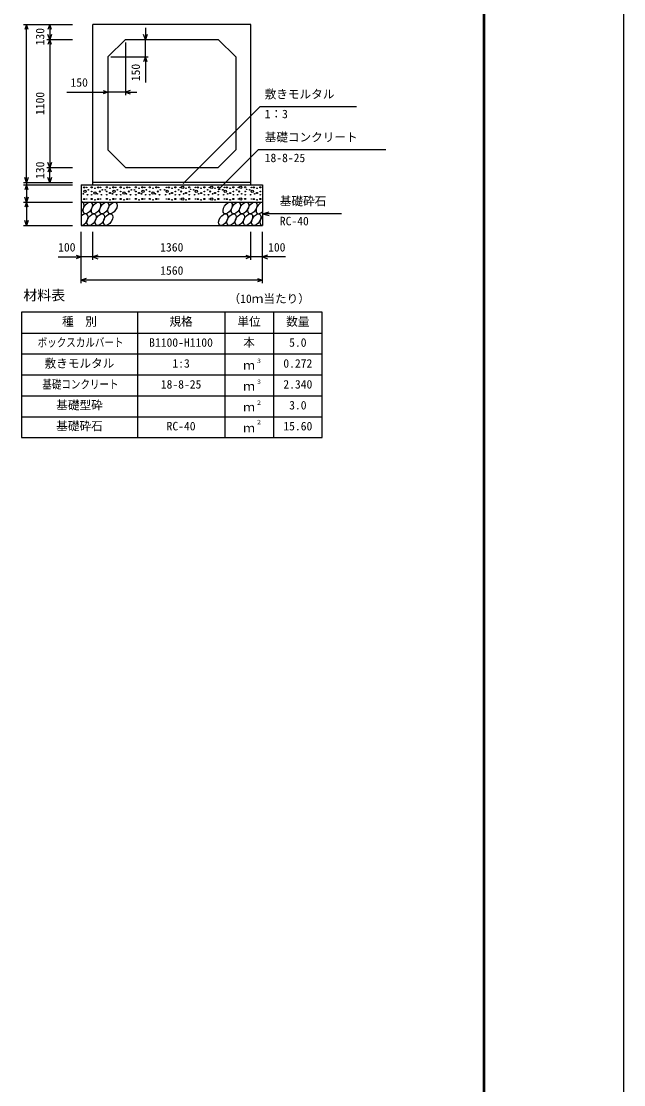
# Model space of a CAD drawing. Units: millimetres, scale not verified. Extents: x -50400 to 50400, y -17820 to 17820.
# Drawn here: x 45214 to 50400, y -56 to 9099 of the extents above; entities that cross this region are included whole.
import ezdxf
from ezdxf.enums import TextEntityAlignment as Align

# ---------------------------------------------------------------- set-up
doc = ezdxf.new("R2010")
doc.units = ezdxf.units.MM
doc.header["$LTSCALE"] = 60
for name, color, linetype, lineweight in [('0-0_DIM', 7, 'Continuous', 25), ('0-1_Defpoints', 5, 'Continuous', 25), ('0-2_HATCH', 6, 'Continuous', 25), ('0-3_HYO', 3, 'Continuous', 25), ('0-4_HYO2', 4, 'Continuous', 25), ('0-5_OUTLINE', 3, 'Continuous', 25), ('0-7_TXT', 7, 'Continuous', 25), ('0-8_WAKU', 3, 'Continuous', 25)]:
    doc.layers.add(name, color=color, linetype=linetype, lineweight=lineweight)
doc.styles.add('ＭＳ ゴシック', font='')
doc.styles.get('ＭＳ ゴシック').set_extended_font_data('MS Gothic')

msp = doc.modelspace()

# ---------------------------------------------------------------- linework, layer by layer
at = {"layer": '0-0_DIM'}
for p, q in [((45233.88, 9071.89), (45654.98, 9071.89)), ((45258.88, 7711.89), (45258.88, 9071.89)), ((45458.88, 9071.89), (45458.88, 8941.89)), ((46282.46, 9041.89), (46282.46, 8941.89)), ((45433.88, 8941.89), (45654.98, 8941.89)), ((45458.88, 8941.89), (45458.88, 7841.89)), ((46109.98, 8916.89), (46109.98, 8463.87)), ((46282.46, 8791.89), (46282.46, 8941.89)), ((45984.98, 8791.89), (46307.46, 8791.89)), ((46282.46, 8791.89), (46282.46, 8571.01)), ((45605.88, 8488.87), (45959.98, 8488.87)), ((46109.98, 8488.87), (45959.98, 8488.87)), ((46109.98, 8488.87), (46209.98, 8488.87)), ((46606.2, 7702.55), (47266.48, 8362.83)), ((48098.89, 8362.83), (47266.48, 8362.83)), ((46908.01, 7648.16), (47252.07, 7992.22)), ((48351.62, 7992.22), (47252.07, 7992.22)), ((45433.88, 7841.89), (45654.98, 7841.89)), ((45458.88, 7711.89), (45458.88, 7841.89)), ((45233.88, 7711.89), (45654.98, 7711.89)), ((45233.88, 7691.89), (45654.98, 7691.89)), ((45258.88, 7711.89), (45258.88, 7691.89)), ((45258.88, 7691.89), (45258.88, 7541.89)), ((45233.88, 7541.89), (45654.98, 7541.89)), ((45258.88, 7541.89), (45258.88, 7341.89)), ((47289.98, 7441.89), (47347.94, 7457.42)), ((47969.79, 7441.89), (47289.98, 7441.89)), ((47289.98, 7441.89), (47347.94, 7426.36)), ((45233.88, 7341.89), (45654.98, 7341.89)), ((45729.98, 6845.28), (45729.98, 7286.89)), ((45829.98, 7045.28), (45829.98, 7286.89)), ((47189.98, 7045.28), (47189.98, 7286.89)), ((47189.98, 7045.28), (47189.98, 7286.89)), ((47289.98, 6845.28), (47289.98, 7286.89)), ((45530.44, 7070.28), (45729.98, 7070.28)), ((45829.98, 7070.28), (45729.98, 7070.28)), ((47189.98, 7070.28), (45829.98, 7070.28)), ((47289.98, 7070.28), (47189.98, 7070.28)), ((47489.53, 7070.28), (47289.98, 7070.28)), ((47289.98, 6870.28), (45729.98, 6870.28))]:
    msp.add_line(p, q, dxfattribs=at)
for points in [[(45274.27, 9029.6), (45258.88, 9071.89), (45243.49, 9029.6)], [(45474.27, 9029.6), (45458.88, 9071.89), (45443.49, 9029.6)], [(45474.27, 8984.17), (45458.88, 8941.89), (45443.49, 8984.17)], [(46297.85, 8984.17), (46282.46, 8941.89), (46267.07, 8984.17)], [(45474.27, 8899.6), (45458.88, 8941.89), (45443.49, 8899.6)], [(46297.85, 8749.6), (46282.46, 8791.89), (46267.07, 8749.6)], [(45917.7, 8504.26), (45959.98, 8488.87), (45917.7, 8473.48)], [(46152.27, 8504.26), (46109.98, 8488.87), (46152.27, 8473.48)], [(45474.27, 7884.17), (45458.88, 7841.89), (45443.49, 7884.17)], [(45474.27, 7799.6), (45458.88, 7841.89), (45443.49, 7799.6)], [(45274.27, 7754.17), (45258.88, 7711.89), (45243.49, 7754.17)], [(45274.27, 7649.6), (45258.88, 7691.89), (45243.49, 7649.6)], [(45474.27, 7754.17), (45458.88, 7711.89), (45443.49, 7754.17)], [(45274.27, 7584.17), (45258.88, 7541.89), (45243.49, 7584.17)], [(45274.27, 7499.6), (45258.88, 7541.89), (45243.49, 7499.6)], [(45274.27, 7384.17), (45258.88, 7341.89), (45243.49, 7384.17)], [(45687.7, 7085.67), (45729.98, 7070.28), (45687.7, 7054.88)], [(45872.27, 7085.67), (45829.98, 7070.28), (45872.27, 7054.88)], [(47147.7, 7085.67), (47189.98, 7070.28), (47147.7, 7054.88)], [(47332.27, 7085.67), (47289.98, 7070.28), (47332.27, 7054.88)], [(45772.27, 6885.67), (45729.98, 6870.28), (45772.27, 6854.88)], [(47247.7, 6885.67), (47289.98, 6870.28), (47247.7, 6854.88)]]:
    msp.add_lwpolyline(points, dxfattribs=at)
at = {"layer": '0-1_Defpoints'}
msp.add_lwpolyline([(0, -17820), (50400, -17820), (50400, 17820), (0, 17820)], close=True, dxfattribs=at)
at = {"layer": '0-2_HATCH'}
for centre, radius in [((45749.01, 7613.91), 2.5), ((45756.02, 7669.07), 5), ((45762.56, 7636.05), 10), ((45777.05, 7669.07), 2.5), ((45784.06, 7606.04), 2.5), ((45791.07, 7648.05), 2.5), ((45819.95, 7669.94), 5), ((45819.95, 7634.05), 2.5), ((45819.95, 7606.04), 2.5), ((45847.99, 7620.92), 10), ((45847.99, 7662.06), 2.5), ((45869.01, 7613.91), 2.5), ((45876.02, 7669.07), 5), ((45890.04, 7634.05), 5), ((45897.05, 7669.07), 2.5), ((45904.06, 7606.04), 2.5), ((45911.07, 7648.05), 2.5), ((45937.53, 7647.15), 2.5), ((45949.95, 7669.94), 5), ((45949.95, 7634.05), 2.5), ((45949.95, 7606.04), 2.5), ((45977.99, 7620.92), 5), ((45977.99, 7662.06), 2.5), ((45999.01, 7613.91), 2.5), ((46006.02, 7669.07), 5), ((46012.56, 7636.05), 10), ((46027.05, 7669.07), 2.5), ((46034.06, 7606.04), 2.5), ((46041.07, 7648.05), 2.5), ((46069.95, 7669.94), 5), ((46069.95, 7634.05), 2.5), ((46069.95, 7606.04), 2.5), ((46097.99, 7620.92), 10), ((46097.99, 7662.06), 2.5), ((46119.01, 7613.91), 2.5), ((46126.02, 7669.07), 5), ((46140.04, 7634.05), 5), ((46147.05, 7669.07), 2.5), ((46154.06, 7606.04), 2.5), ((46161.07, 7648.05), 2.5), ((46187.53, 7647.15), 2.5), ((46199.95, 7669.94), 5), ((46199.95, 7634.05), 2.5), ((46199.95, 7606.04), 2.5), ((46227.99, 7620.92), 5), ((46227.99, 7662.06), 2.5), ((46249.01, 7613.91), 2.5), ((46256.02, 7669.07), 5), ((46262.56, 7636.05), 10), ((46277.05, 7669.07), 2.5), ((46284.06, 7606.04), 2.5), ((46291.07, 7648.05), 2.5), ((46319.95, 7669.94), 5), ((46319.95, 7634.05), 2.5), ((46319.95, 7606.04), 2.5), ((46347.99, 7620.92), 10), ((46347.99, 7662.06), 2.5), ((46369.01, 7613.91), 2.5), ((46376.02, 7669.07), 5), ((46390.04, 7634.05), 5), ((46397.05, 7669.07), 2.5), ((46404.06, 7606.04), 2.5), ((46411.07, 7648.05), 2.5), ((46448.89, 7648.05), 2.5), ((46455.9, 7606.04), 2.5), ((46469.92, 7634.05), 10), ((46462.91, 7669.07), 2.5), ((46483.94, 7669.07), 5), ((46490.95, 7613.91), 2.5), ((46511.98, 7620.92), 5), ((46511.98, 7662.06), 2.5), ((46540.01, 7669.94), 5), ((46540.01, 7634.05), 2.5), ((46540.01, 7606.04), 2.5), ((46568.89, 7648.05), 2.5), ((46575.9, 7606.04), 2.5), ((46582.91, 7669.07), 2.5), ((46589.92, 7634.05), 5), ((46603.94, 7669.07), 10), ((46610.95, 7613.91), 2.5), ((46631.98, 7620.92), 5), ((46631.98, 7662.06), 2.5), ((46660.01, 7669.94), 5), ((46660.01, 7634.05), 2.5), ((46660.01, 7606.04), 2.5), ((46671.35, 7652.37), 2.5), ((46698.89, 7648.05), 2.5), ((46705.9, 7606.04), 2.5), ((46719.92, 7634.05), 10), ((46712.91, 7669.07), 2.5), ((46733.94, 7669.07), 5), ((46740.95, 7613.91), 2.5), ((46761.98, 7620.92), 5), ((46761.98, 7662.06), 2.5), ((46790.01, 7669.94), 5), ((46790.01, 7634.05), 2.5), ((46790.01, 7606.04), 2.5), ((46818.89, 7648.05), 2.5), ((46825.9, 7606.04), 2.5), ((46832.91, 7669.07), 2.5), ((46839.92, 7634.05), 5), ((46853.94, 7669.07), 10), ((46860.95, 7613.91), 2.5), ((46881.98, 7620.92), 5), ((46881.98, 7662.06), 2.5), ((46910.01, 7669.94), 5), ((46910.01, 7634.05), 2.5), ((46910.01, 7606.04), 2.5), ((46921.35, 7652.37), 2.5), ((46948.89, 7648.05), 2.5), ((46955.9, 7606.04), 2.5), ((46969.92, 7634.05), 10), ((46962.91, 7669.07), 2.5), ((46983.94, 7669.07), 5), ((46990.95, 7613.91), 2.5), ((47011.98, 7620.92), 5), ((47011.98, 7662.06), 2.5), ((47040.01, 7669.94), 5), ((47040.01, 7634.05), 2.5), ((47040.01, 7606.04), 2.5), ((47068.89, 7648.05), 2.5), ((47075.9, 7606.04), 2.5), ((47082.91, 7669.07), 2.5), ((47089.92, 7634.05), 5), ((47103.94, 7669.07), 10), ((47110.95, 7613.91), 2.5), ((47141.84, 7669.94), 5), ((47141.84, 7634.05), 2.5), ((47141.84, 7606.04), 2.5), ((47153.18, 7652.37), 2.5), ((47180.71, 7648.05), 2.5), ((47187.72, 7606.04), 2.5), ((47201.74, 7634.05), 10), ((47194.73, 7669.07), 2.5), ((47215.76, 7669.07), 5), ((47222.77, 7613.91), 2.5), ((47243.8, 7620.92), 5), ((47243.8, 7662.06), 2.5), ((47271.84, 7669.94), 5), ((47271.84, 7634.05), 2.5), ((47271.84, 7606.04), 2.5), ((45756.02, 7569.07), 5), ((45777.05, 7569.07), 2.5), ((45819.95, 7569.94), 5), ((45847.99, 7562.06), 2.5), ((45876.02, 7569.07), 5), ((45897.05, 7569.07), 2.5), ((45949.95, 7569.94), 5), ((45977.99, 7562.06), 2.5), ((46006.02, 7569.07), 5), ((46027.05, 7569.07), 2.5), ((46069.95, 7569.94), 5), ((46097.99, 7562.06), 2.5), ((46126.02, 7569.07), 5), ((46147.05, 7569.07), 2.5), ((46199.95, 7569.94), 5), ((46227.99, 7562.06), 2.5), ((46256.02, 7569.07), 5), ((46277.05, 7569.07), 2.5), ((46319.95, 7569.94), 5), ((46347.99, 7562.06), 2.5), ((46376.02, 7569.07), 5), ((46397.05, 7569.07), 2.5), ((46462.91, 7569.07), 2.5), ((46483.94, 7569.07), 5), ((46511.98, 7562.06), 2.5), ((46540.01, 7569.94), 5), ((46582.91, 7569.07), 2.5), ((46603.94, 7569.07), 10), ((46631.98, 7562.06), 2.5), ((46660.01, 7569.94), 5), ((46712.91, 7569.07), 2.5), ((46733.94, 7569.07), 5), ((46761.98, 7562.06), 2.5), ((46790.01, 7569.94), 5), ((46832.91, 7569.07), 2.5), ((46853.94, 7569.07), 10), ((46881.98, 7562.06), 2.5), ((46910.01, 7569.94), 5), ((46962.91, 7569.07), 2.5), ((46983.94, 7569.07), 5), ((47011.98, 7562.06), 2.5), ((47040.01, 7569.94), 5), ((47082.91, 7569.07), 2.5), ((47103.94, 7569.07), 10), ((47141.84, 7569.94), 5), ((47194.73, 7569.07), 2.5), ((47215.76, 7569.07), 5), ((47243.8, 7562.06), 2.5), ((47271.84, 7569.94), 5)]:
    msp.add_circle(centre, radius, dxfattribs=at)
for centre, start_param, end_param in [((45715.33, 7491.88), 4.3355439, 6.7245934), ((47274.54, 7491.88), 0.4199491, 4.357003), ((45748.58, 7391.89), 3.4740877, 7.5860497), ((47307.79, 7391.89), 1.2805297, 3.4964223)]:
    msp.add_ellipse(centre, major_axis=(29.09, 47.08), ratio=0.5792, start_param=start_param, end_param=end_param, dxfattribs=at)
for centre in [(45786.29, 7491.88), (45857.24, 7491.88), (45928.2, 7491.88), (45999.15, 7491.88), (46990.71, 7491.88), (47061.67, 7491.88), (47132.63, 7491.88), (47203.58, 7491.88), (45819.53, 7391.89), (45890.49, 7391.89), (45961.45, 7391.89), (46953.01, 7391.89), (47023.96, 7391.89), (47094.92, 7391.89), (47165.87, 7391.89), (47236.83, 7391.89)]:
    msp.add_ellipse(centre, major_axis=(29.09, 47.08), ratio=0.5792, dxfattribs=at)
at = {"layer": '0-3_HYO'}
for p, q in [((46214.98, 6595.28), (46214.98, 5515.28)), ((46964.98, 6595.28), (46964.98, 5515.28)), ((47384.98, 6595.28), (47384.98, 5515.28)), ((45214.98, 6415.28), (47804.98, 6415.28))]:
    msp.add_line(p, q, dxfattribs=at)
msp.add_lwpolyline([(45214.98, 5515.28), (47804.98, 5515.28), (47804.98, 6595.28), (45214.98, 6595.28)], close=True, dxfattribs=at)
at = {"layer": '0-4_HYO2'}
for p, q in [((45214.98, 6235.28), (47804.98, 6235.28)), ((45214.98, 6055.28), (47804.98, 6055.28)), ((45214.98, 5875.28), (47804.98, 5875.28)), ((45214.98, 5695.28), (47804.98, 5695.28))]:
    msp.add_line(p, q, dxfattribs=at)
at = {"layer": '0-5_OUTLINE'}
for p, q in [((45829.98, 7691.89), (45829.98, 9071.89)), ((46109.98, 8941.89), (45959.98, 8791.89)), ((46109.98, 8941.89), (46909.98, 8941.89)), ((47059.98, 8791.89), (46909.98, 8941.89)), ((45959.98, 8791.89), (45959.98, 7991.89)), ((47059.98, 8791.89), (47059.98, 7991.89)), ((46109.98, 7841.89), (45959.98, 7991.89)), ((45729.98, 7691.89), (45729.98, 7341.89)), ((45729.98, 7691.89), (47289.98, 7691.89)), ((47189.98, 7711.89), (45829.98, 7711.89)), ((47289.98, 7691.89), (47289.98, 7341.89)), ((45729.98, 7541.89), (47289.98, 7541.89)), ((45729.98, 7341.89), (47289.98, 7341.89))]:
    msp.add_line(p, q, dxfattribs=at)
for points in [[(47189.98, 7691.89), (47189.98, 9071.89), (45829.98, 9071.89)], [(46109.98, 7841.89), (46909.98, 7841.89), (47059.98, 7991.89)]]:
    msp.add_lwpolyline(points, dxfattribs=at)
at = {"layer": '0-8_WAKU', "lineweight": 50}
msp.add_lwpolyline([(1200, -16620), (49200, -16620), (49200, 16620), (1200, 16620)], close=True, dxfattribs=at)

# ---------------------------------------------------------------- texts
at = {"layer": '0-0_DIM', "style": 'ＭＳ ゴシック'}
for s, p in [('130', (45433.88, 8891.89)), ('150', (46257.46, 8583.39)), ('1100', (45433.88, 8291.89)), ('130', (45433.88, 7741.89))]:
    msp.add_text(s, height=73.31, rotation=90, dxfattribs=at).set_placement(p, align=Align.BOTTOM_LEFT)
for s, p in [('150', (45637.84, 8513.87)), ('敷きモルタル', (47309.33, 8412.83)), ('1：3', (47309.33, 8242.72)), ('基礎コンクリート', (47309.33, 8042.22)), ('18-8-25', (47309.33, 7864.59)), ('基礎砕石', (47439.72, 7491.89)), ('RC-40', (47439.72, 7320.51)), ('100', (45531.34, 7095.28)), ('1360', (46409.98, 7095.28)), ('100', (47338.62, 7095.28)), ('1560', (46409.98, 6895.28))]:
    msp.add_text(s, height=73.31, dxfattribs=at).set_placement(p, align=Align.BOTTOM_LEFT)
at = {"layer": '0-7_TXT', "style": 'ＭＳ ゴシック'}
for s, height, p in [('材料表', 87.98, (45231.65, 6670.28)), ('（10ｍ当たり）', 73.31, (46998.31, 6651.94)), ('種\u3000別', 73.31, (45564.98, 6455.28)), ('規格', 73.31, (46489.98, 6455.28)), ('単位', 73.31, (47074.98, 6455.28)), ('数量', 73.31, (47494.98, 6455.28)), ('B1100-H1100', 73.31, (46314.98, 6275.28)), ('本', 73.31, (47124.98, 6275.28)), ('5.0', 73.31, (47519.98, 6275.28)), ('敷きモルタル', 73.31, (45414.98, 6095.28)), ('1:3', 73.31, (46514.98, 6095.28)), ('ｍ', 73.31, (47124.98, 6078.61)), ('３', 36.66, (47234.22, 6145.89)), ('0.272', 73.31, (47469.98, 6095.28)), ('18-8-25', 73.31, (46414.98, 5915.28)), ('ｍ', 73.31, (47124.98, 5898.61)), ('３', 36.66, (47234.22, 5965.89)), ('2.340', 73.31, (47469.98, 5915.28)), ('基礎型砕', 73.31, (45514.98, 5735.28)), ('ｍ', 73.31, (47124.98, 5718.61)), ('２', 36.66, (47234.22, 5785.89)), ('3.0', 73.31, (47519.98, 5735.28)), ('基礎砕石', 73.31, (45514.98, 5555.28)), ('RC-40', 73.31, (46464.98, 5555.28)), ('ｍ', 73.31, (47124.98, 5538.61)), ('２', 36.66, (47234.22, 5619.22)), ('15.60', 73.31, (47469.98, 5555.28))]:
    msp.add_text(s, height=height, dxfattribs=at).set_placement(p, align=Align.BOTTOM_LEFT)
at = {"layer": '0-7_TXT', "style": 'ＭＳ ゴシック', "width": 0.8}
for s, p in [('ボックスカルバート', (45354.98, 6275.28)), ('基礎コンクリート', (45394.98, 5915.28))]:
    msp.add_text(s, height=73.31, dxfattribs=at).set_placement(p, align=Align.BOTTOM_LEFT)

doc.saveas('drawing.dxf')
